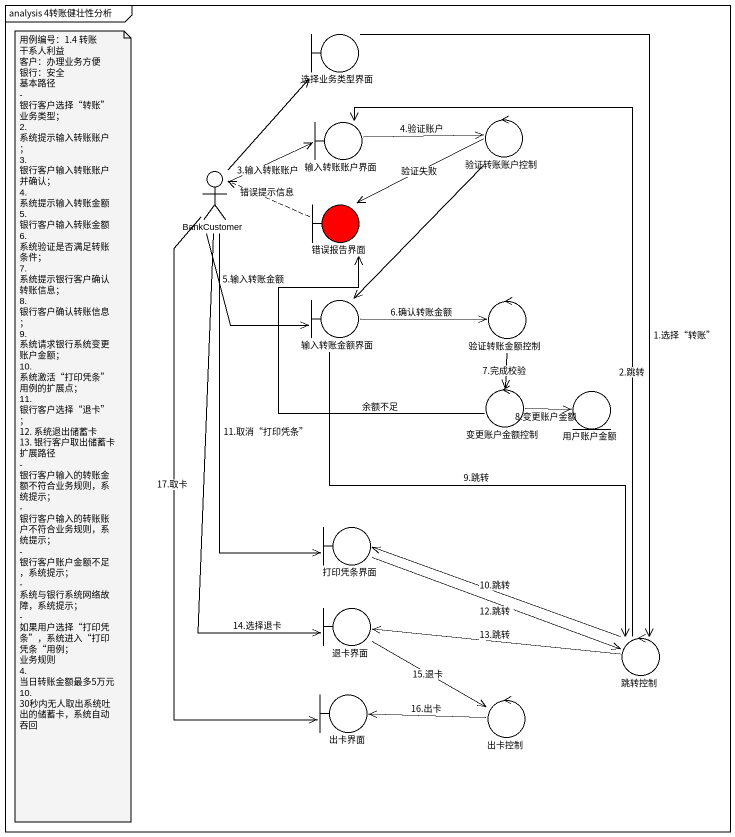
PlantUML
@startuml
mainframe analysis 4转账健壮性分析
boundary 选择业务类型界面
boundary 输入转账账户界面
control 验证转账账户控制
actor BankCustomer
boundary 错误报告界面 #FF0000
boundary 输入转账金额界面
control 验证转账金额控制
control 变更账户金额控制
entity 用户账户金额
boundary 打印凭条界面
boundary 退卡界面
control 跳转控制
boundary 出卡界面
control 出卡控制
选择业务类型界面 --> 跳转控制 : 1.选择“转账”
输入转账账户界面 -right-> 验证转账账户控制 : 4.验证账户
验证转账账户控制 -left-> 错误报告界面 : 验证失败
验证转账账户控制 --> 输入转账金额界面
BankCustomer -up-> 选择业务类型界面
BankCustomer -right-> 输入转账账户界面 : 3.输入转账账户
BankCustomer --> 输入转账金额界面 : 5.输入转账金额
BankCustomer --> 打印凭条界面 : 11.取消“打印凭条”
BankCustomer --> 退卡界面 : 14.选择退卡
BankCustomer --> 出卡界面 : 17.取卡
错误报告界面 .left.> BankCustomer : 错误提示信息
输入转账金额界面 -right-> 验证转账金额控制 : 6.确认转账金额
输入转账金额界面 --> 跳转控制 : 9.跳转
验证转账金额控制 --> 变更账户金额控制 : 7.完成校验
变更账户金额控制 -up-> 错误报告界面 : 余额不足
变更账户金额控制 -right-> 用户账户金额 : 8.变更账户金额
打印凭条界面 -right-> 跳转控制 : 12.跳转
退卡界面 -right-> 出卡控制 : 15.退卡
跳转控制 -up-> 输入转账账户界面 : 2.跳转
跳转控制 -left-> 打印凭条界面 : 10.跳转
跳转控制 -left-> 退卡界面 : 13.跳转
出卡控制 -left-> 出卡界面 : 16.出卡
note as N1
  用例编号：1.4 转账
  干系人利益
  客户：办理业务方便
  银行：安全
  基本路径
  - 银行客户选择“转账”业务类型；
  2. 系统提示输入转账账户；
  3. 银行客户输入转账账户并确认；
  4. 系统提示输入转账金额
  5. 银行客户输入转账金额
  6. 系统验证是否满足转账条件；
  7. 系统提示银行客户确认转账信息；
  8. 银行客户确认转账信息；
  9. 系统请求银行系统变更账户金额；
  10. 系统激活“打印凭条”用例的扩展点；
  11. 银行客户选择“退卡”；
  12. 系统退出储蓄卡
  13. 银行客户取出储蓄卡
  扩展路径
  - 银行客户输入的转账金额不符合业务规则，系统提示；
  - 银行客户输入的转账账户不符合业务规则，系统提示；
  - 银行客户账户金额不足，系统提示；
  - 系统与银行系统网络故障，系统提示；
  - 如果用户选择“打印凭条”，系统进入“打印凭条“用例；
  业务规则
  4. 当日转账金额最多5万元
  10. 30秒内无人取出系统吐出的储蓄卡，系统自动吞回
end note
@enduml
